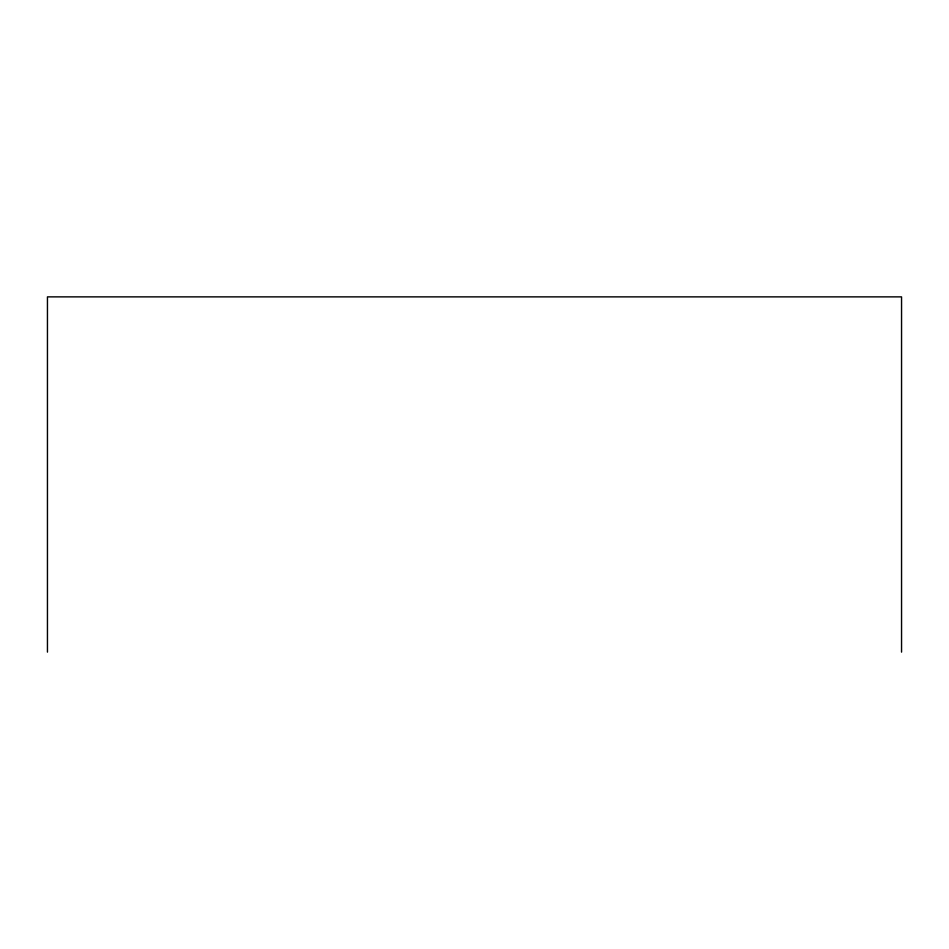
<?xml version="1.0" encoding="UTF-8"?>
<svg xmlns="http://www.w3.org/2000/svg" width="949" height="949" viewBox="0 0 949 949"><rect width="100%" height="100%" fill="white"/><g stroke="black" fill="none" stroke-linecap="round" stroke-linejoin="round"><path stroke-width="1.42" d="M901.55 652.129L901.55 296.871L47.45 296.871L47.45 652.129"/></g></svg>
